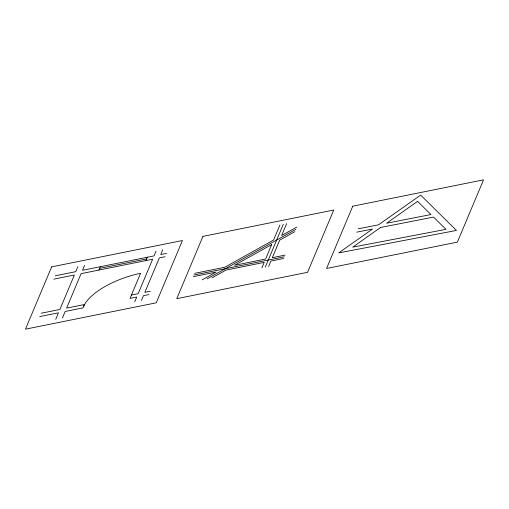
<?xml version="1.0" encoding="UTF-8"?>
<svg xmlns="http://www.w3.org/2000/svg" width="509" height="509" viewBox="0 0 509 509"><rect width="100%" height="100%" fill="white"/><g stroke="black" fill="none" stroke-linecap="round" stroke-linejoin="round"><path stroke-width="0.76" d="M55.748 319.296L58.478 312.812L39.734 316.592M77.858 266.729L75.784 271.66L55.214 275.808M62.467 317.94L65.19 311.457L83.031 307.862L84.437 304.516L66.596 308.117L81.09 273.651L152.643 259.234L138.149 293.693L131.437 295.048M84.57 265.38L82.496 270.311L154.049 255.887L156.015 251.217M98.931 270.056L100.337 266.716M145.93 260.583L147.336 257.242M134.726 301.837L136.743 297.033L130.03 298.389L140.573 273.314A50.448 19.953 -19.5 0 0 83.737 306.189M141.438 300.488L143.455 295.684L148.94 294.577M162.727 249.862L160.761 254.532L166.507 253.374M261.919 267.804L264.196 262.389L225.945 270.101L212.037 277.857M279.931 224.978L273.607 240.006L224.698 267.289L194.68 273.339M265.278 267.123L283.284 224.304M268.631 266.449L270.909 261.034L283.615 258.477M286.643 223.623L281.636 235.527L296.83 227.052M202.207 279.835L216.109 272.08L193.274 276.686M207.118 278.849L295.869 229.343M294.908 231.633L279.715 240.108L272.315 257.694L285.021 255.13M99.637 268.383L146.63 258.916M53.814 279.148L74.378 275.006L59.884 309.466L41.14 313.245M165.101 256.721L159.355 257.878L144.861 292.338L150.346 291.237M193.974 275.013L284.321 256.803M358.241 228.789L378.531 224.813L420.638 195.093L456.471 230.431L338.746 252.884L372.512 229.056L356.752 232.149M51.644 266.875L25.45 329.17L156.244 302.81L182.438 240.515L51.644 266.875M202.951 236.38L176.757 298.675L307.551 272.315L333.745 210.02L202.951 236.38M271.685 244.581L265.603 259.049L234.528 265.31L271.685 244.581M352.756 206.19L326.562 268.485L457.356 242.125L483.55 179.83L352.756 206.19M380.598 227.472L352.724 247.145L445.986 229.355L433.547 217.095L380.598 227.472M417.59 201.36L386.611 223.228L430.951 214.537L417.59 201.36"/></g></svg>
